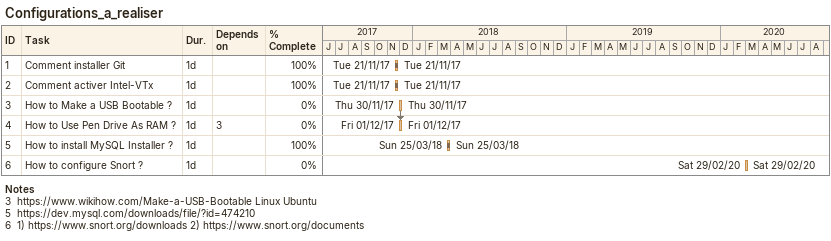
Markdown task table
Configurations_a_realiser

| ID | Task | Duration | Start | Finish | Predecessors | % complete |
|---|---|---|---|---|---|---|
| 1 | Comment installer Git | 1d | 2017-11-21 | 2017-11-21 |  | 100 |
| 2 | Comment activer Intel-VTx | 1d | 2017-11-21 | 2017-11-21 |  | 100 |
| 3 | How to Make a USB Bootable ? | 1d | 2017-11-30 | 2017-11-30 |  | 0 |
| 4 | How to Use Pen Drive As RAM ? | 1d | 2017-12-01 | 2017-12-01 | 3 | 0 |
| 5 | How to install MySQL Installer ? | 1d | 2018-03-25 | 2018-03-25 |  | 100 |
| 6 | How to configure Snort ? | 1d | 2020-02-29 | 2020-02-29 |  | 0 |

Notes
- 3: https://www.wikihow.com/Make-a-USB-Bootable Linux Ubuntu
- 5: https://dev.mysql.com/downloads/file/?id=474210
- 6: 1) https://www.snort.org/downloads 2) https://www.snort.org/documents
